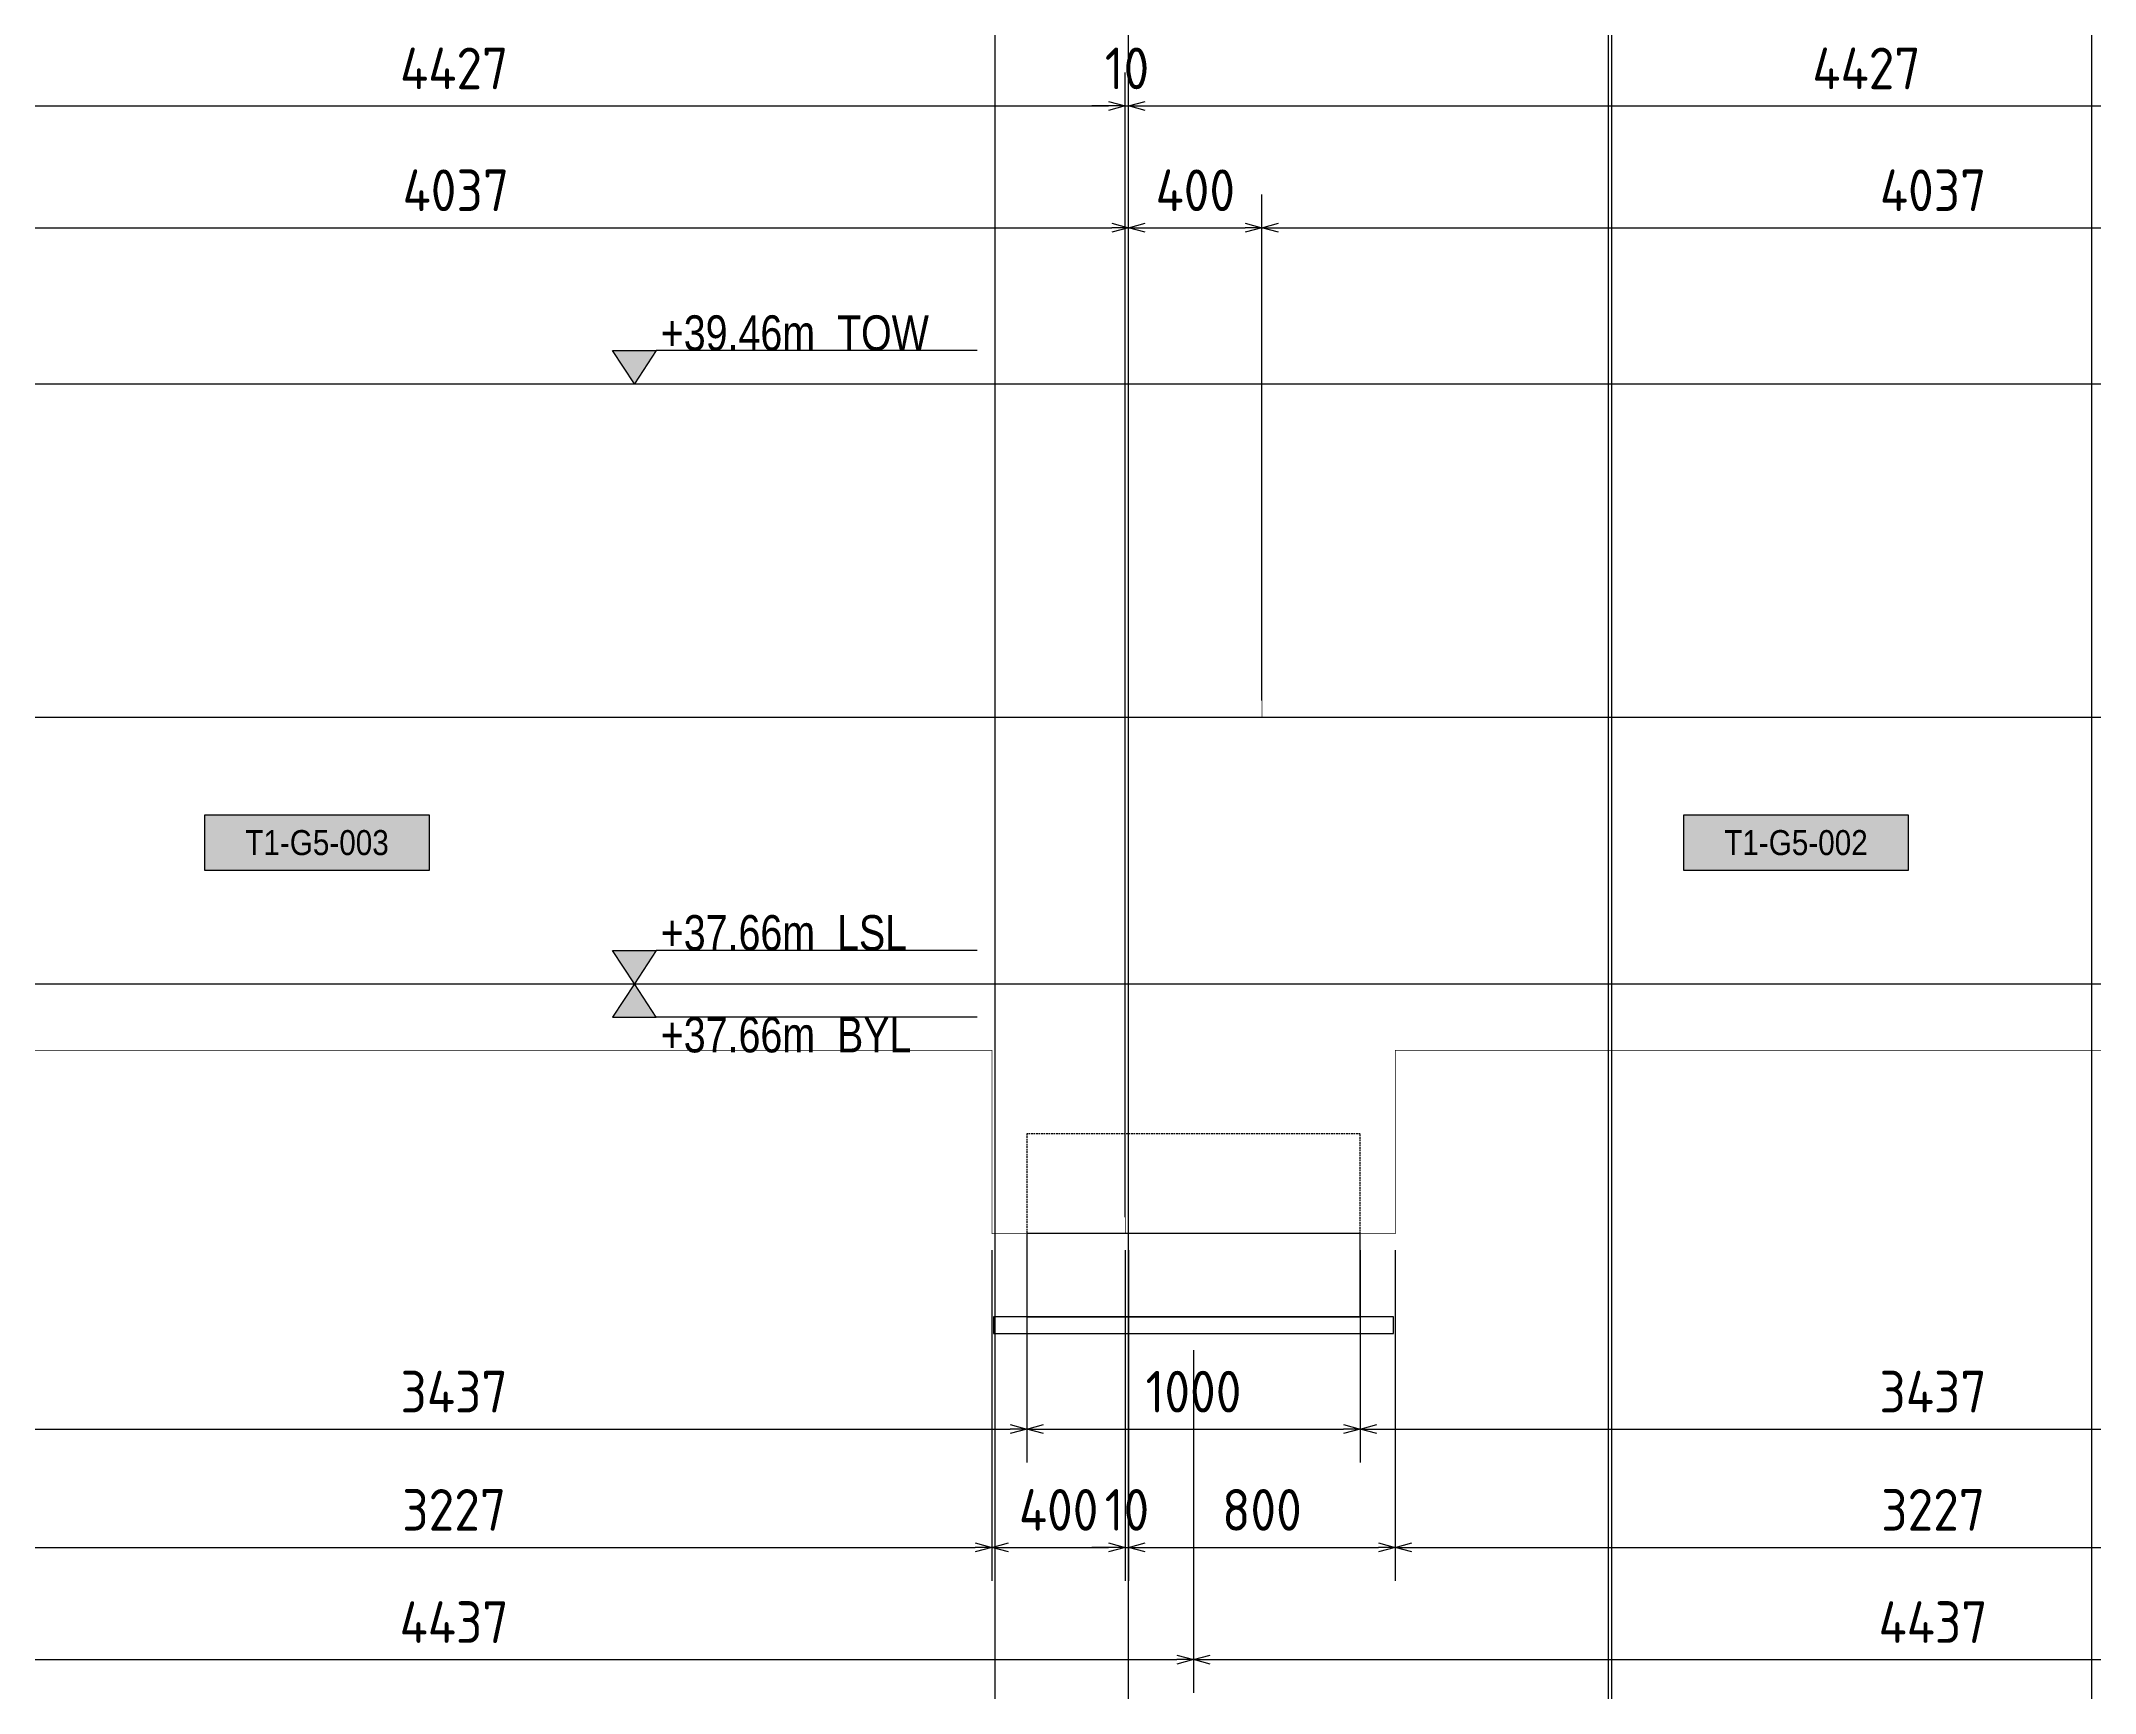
# Model space of a CAD drawing. Header units: centimetres. Extents: x -6122352 to 4157695, y -1694241 to 1947892.
# Drawn here: x 3307420 to 3313582, y 105240 to 110198 of the extents above; entities that cross this region are included whole.
import ezdxf
from ezdxf.enums import TextEntityAlignment as Align

# ---------------------------------------------------------------- set-up
doc = ezdxf.new("R2010")
doc.units = ezdxf.units.CM
doc.header["$MEASUREMENT"] = 0
doc.header["$PDMODE"] = 66
doc.header["$PDSIZE"] = 100
doc.linetypes.add('23585-XR-AR-END-SETTING OUT PLAN$0$HIDDEN', pattern=[0.375, 0.25, -0.125])
doc.linetypes.add('DASHED2', pattern=[0.375, 0.25, -0.125])
for name, color, linetype in [('@MI-TYPE-01', 30, 'Continuous'), ('JML-Dimension', 1, 'Continuous'), ('PANEL-TAGS', 7, 'Continuous'), ('SECTION', 130, 'Continuous')]:
    doc.layers.add(name, color=color, linetype=linetype)
doc.styles.add('PANELTAG_STYLE', font='arial.ttf')
doc.styles.add('Schueco-BEMSTIL', font='isocpeur.ttf', dxfattribs={"width": 0.9})
doc.styles.add('txt-Pisa-std', font='arial.ttf', dxfattribs={"width": 0.8})
doc.dimstyles.new('MI- JWC-TXT-2.5 MM', dxfattribs={"dimscale": 1.5, "dimtxt": 2.5, "dimasz": 1, "dimexe": 2, "dimexo": 1, "dimgap": 1, "dimtad": 1, "dimdec": 0, "dimdsep": 46, "dimtxsty": 'Schueco-BEMSTIL', "dimblk": 'OPEN30', "dimcen": 0, "dimdle": 2, "dimclrd": 140, "dimclre": 8, "dimclrt": 40, "dimadec": 0, "dimazin": 2, "dimtfac": 1, "dimtdec": 0, "dimtix": 1, "dimtmove": 2, "dimatfit": 3, "dimldrblk": 'OPEN', "dimfxl": 2, "dimlwd": -1, "dimlwe": -1, "dimarcsym": 0})

# ---------------------------------------------------------------- blocks, each defined once
blk = doc.blocks.new('_Open30')
at = {"color": 0, "linetype": 'ByBlock', "lineweight": -2}
for p, q in [((-1, 0.27), (0, 0)), ((0, 0), (-1, -0.27)), ((0, 0), (-1, 0))]:
    blk.add_line(p, q, dxfattribs=at)
blk = doc.blocks.new('*D3595')
at = {"layer": '@MI-TYPE-01', "color": 8, "transparency": 16777216}
for p, q in [((3306245.6, 109218.4), (3306245.6, 110103)), ((3310672.6, 106668.4), (3310672.6, 110103))]:
    blk.add_line(p, q, dxfattribs=at)
at = {"layer": '@MI-TYPE-01', "color": 140, "transparency": 16777216}
blk.add_line((3306295.6, 110003), (3310622.6, 110003), dxfattribs=at)
at = {"layer": 'Defpoints', "color": 0, "transparency": 16777216}
for p in [(3310672.6, 110003), (3306245.6, 109168.4), (3310672.6, 106618.4)]:
    blk.add_point(p, dxfattribs=at)
at = {"layer": '@MI-TYPE-01', "color": 140, "transparency": 16777216, "xscale": 50, "yscale": 50, "zscale": 50, "rotation": 180}
blk.add_blockref('_Open30', (3306245.6, 110003), dxfattribs=at)
at = {"layer": '@MI-TYPE-01', "color": 140, "transparency": 16777216, "xscale": 50, "yscale": 50, "zscale": 50}
blk.add_blockref('_Open30', (3310672.6, 110003), dxfattribs=at)
at = {"layer": '@MI-TYPE-01', "color": 40, "transparency": 16777216, "insert": (3308659.1, 110115.5), "char_height": 125, "attachment_point": 5, "style": 'Schueco-BEMSTIL'}
blk.add_mtext('4427', dxfattribs=at)
blk = doc.blocks.new('_Open')
at = {"color": 0, "linetype": 'ByBlock', "lineweight": -2}
for p, q in [((-1, 0.2), (0, 0)), ((-1, -0.2), (0, 0)), ((0, 0), (-1, 0))]:
    blk.add_line(p, q, dxfattribs=at)
blk = doc.blocks.new('*D3596')
at = {"layer": '@MI-TYPE-01', "color": 8, "transparency": 16777216}
for p, q in [((3310672.6, 106668.4), (3310672.6, 110103)), ((3310682.6, 109218.4), (3310682.6, 110103))]:
    blk.add_line(p, q, dxfattribs=at)
at = {"layer": '@MI-TYPE-01', "color": 140, "transparency": 16777216}
for p, q in [((3310622.6, 110003), (3310572.6, 110003)), ((3310672.6, 110003), (3310682.6, 110003)), ((3310732.6, 110003), (3310782.6, 110003))]:
    blk.add_line(p, q, dxfattribs=at)
at = {"layer": 'Defpoints', "color": 0, "transparency": 16777216}
for p in [(3310682.6, 110003), (3310682.6, 109168.4), (3310672.6, 106618.4)]:
    blk.add_point(p, dxfattribs=at)
at = {"layer": '@MI-TYPE-01', "color": 140, "transparency": 16777216, "xscale": 50, "yscale": 50, "zscale": 50}
blk.add_blockref('_Open30', (3310672.6, 110003), dxfattribs=at)
at = {"layer": '@MI-TYPE-01', "color": 140, "transparency": 16777216, "xscale": 50, "yscale": 50, "zscale": 50, "rotation": 180}
blk.add_blockref('_Open30', (3310682.6, 110003), dxfattribs=at)
at = {"layer": '@MI-TYPE-01', "color": 40, "transparency": 16777216, "insert": (3310677.6, 110115.5), "char_height": 125, "attachment_point": 5, "style": 'Schueco-BEMSTIL'}
blk.add_mtext('10', dxfattribs=at)
blk = doc.blocks.new('*D3597')
at = {"layer": '@MI-TYPE-01', "color": 8, "transparency": 16777216}
for p, q in [((3310682.6, 109218.4), (3310682.6, 110103)), ((3315109.6, 108218.4), (3315109.6, 110103))]:
    blk.add_line(p, q, dxfattribs=at)
at = {"layer": '@MI-TYPE-01', "color": 140, "transparency": 16777216}
blk.add_line((3310732.6, 110003), (3315059.6, 110003), dxfattribs=at)
at = {"layer": 'Defpoints', "color": 0, "transparency": 16777216}
for p in [(3315109.6, 110003), (3310682.6, 109168.4), (3315109.6, 108168.4)]:
    blk.add_point(p, dxfattribs=at)
at = {"layer": '@MI-TYPE-01', "color": 140, "transparency": 16777216, "xscale": 50, "yscale": 50, "zscale": 50, "rotation": 180}
blk.add_blockref('_Open30', (3310682.6, 110003), dxfattribs=at)
at = {"layer": '@MI-TYPE-01', "color": 140, "transparency": 16777216, "xscale": 50, "yscale": 50, "zscale": 50}
blk.add_blockref('_Open30', (3315109.6, 110003), dxfattribs=at)
at = {"layer": '@MI-TYPE-01', "color": 40, "transparency": 16777216, "insert": (3312896.1, 110115.5), "char_height": 125, "attachment_point": 5, "style": 'Schueco-BEMSTIL'}
blk.add_mtext('4427', dxfattribs=at)
blk = doc.blocks.new('*D3601')
at = {"layer": '@MI-TYPE-01', "color": 8, "transparency": 16777216}
for p, q in [((3306645.6, 108218.4), (3306645.6, 109737.2)), ((3310682.6, 108230.3), (3310682.6, 109737.2))]:
    blk.add_line(p, q, dxfattribs=at)
at = {"layer": '@MI-TYPE-01', "color": 140, "transparency": 16777216}
blk.add_line((3306695.6, 109637.2), (3310632.6, 109637.2), dxfattribs=at)
at = {"layer": 'Defpoints', "color": 0, "transparency": 16777216}
for p in [(3310682.6, 109637.2), (3306645.6, 108168.4), (3310682.6, 108180.3)]:
    blk.add_point(p, dxfattribs=at)
at = {"layer": '@MI-TYPE-01', "color": 140, "transparency": 16777216, "xscale": 50, "yscale": 50, "zscale": 50, "rotation": 180}
blk.add_blockref('_Open30', (3306645.6, 109637.2), dxfattribs=at)
at = {"layer": '@MI-TYPE-01', "color": 140, "transparency": 16777216, "xscale": 50, "yscale": 50, "zscale": 50}
blk.add_blockref('_Open30', (3310682.6, 109637.2), dxfattribs=at)
at = {"layer": '@MI-TYPE-01', "color": 40, "transparency": 16777216, "insert": (3308664.1, 109749.7), "char_height": 125, "attachment_point": 5, "style": 'Schueco-BEMSTIL'}
blk.add_mtext('4037', dxfattribs=at)
blk = doc.blocks.new('*D3602')
at = {"layer": '@MI-TYPE-01', "color": 8, "transparency": 16777216}
for p, q in [((3310682.6, 108218.4), (3310682.6, 109737.2)), ((3311082.6, 108218.4), (3311082.6, 109737.2))]:
    blk.add_line(p, q, dxfattribs=at)
at = {"layer": '@MI-TYPE-01', "color": 140, "transparency": 16777216}
blk.add_line((3310732.6, 109637.2), (3311032.6, 109637.2), dxfattribs=at)
at = {"layer": 'Defpoints', "color": 0, "transparency": 16777216}
for p in [(3311082.6, 109637.2), (3310682.6, 108168.4), (3311082.6, 108168.4)]:
    blk.add_point(p, dxfattribs=at)
at = {"layer": '@MI-TYPE-01', "color": 140, "transparency": 16777216, "xscale": 50, "yscale": 50, "zscale": 50, "rotation": 180}
blk.add_blockref('_Open30', (3310682.6, 109637.2), dxfattribs=at)
at = {"layer": '@MI-TYPE-01', "color": 140, "transparency": 16777216, "xscale": 50, "yscale": 50, "zscale": 50}
blk.add_blockref('_Open30', (3311082.6, 109637.2), dxfattribs=at)
at = {"layer": '@MI-TYPE-01', "color": 40, "transparency": 16777216, "insert": (3310882.6, 109749.7), "char_height": 125, "attachment_point": 5, "style": 'Schueco-BEMSTIL'}
blk.add_mtext('400', dxfattribs=at)
blk = doc.blocks.new('*D3603')
at = {"layer": '@MI-TYPE-01', "color": 8, "transparency": 16777216}
for p, q in [((3311082.6, 108218.4), (3311082.6, 109737.2)), ((3315119.6, 108218.4), (3315119.6, 109737.2))]:
    blk.add_line(p, q, dxfattribs=at)
at = {"layer": '@MI-TYPE-01', "color": 140, "transparency": 16777216}
blk.add_line((3311132.6, 109637.2), (3315069.6, 109637.2), dxfattribs=at)
at = {"layer": 'Defpoints', "color": 0, "transparency": 16777216}
for p in [(3315119.6, 109637.2), (3311082.6, 108168.4), (3315119.6, 108168.4)]:
    blk.add_point(p, dxfattribs=at)
at = {"layer": '@MI-TYPE-01', "color": 140, "transparency": 16777216, "xscale": 50, "yscale": 50, "zscale": 50, "rotation": 180}
blk.add_blockref('_Open30', (3311082.6, 109637.2), dxfattribs=at)
at = {"layer": '@MI-TYPE-01', "color": 140, "transparency": 16777216, "xscale": 50, "yscale": 50, "zscale": 50}
blk.add_blockref('_Open30', (3315119.6, 109637.2), dxfattribs=at)
at = {"layer": '@MI-TYPE-01', "color": 40, "transparency": 16777216, "insert": (3313096.1, 109749.7), "char_height": 125, "attachment_point": 5, "style": 'Schueco-BEMSTIL'}
blk.add_mtext('4037', dxfattribs=at)
blk = doc.blocks.new('T1-FOOTING ELEVATION')
at = {"color": 9}
blk.add_lwpolyline([(-600, -250), (600, -250), (600, -300), (-600, -300)], close=True, dxfattribs=at)
at = {"layer": '@MI-TYPE-01', "color": 114, "linetype": '23585-XR-AR-END-SETTING OUT PLAN$0$HIDDEN', "ltscale": 20, "true_color": 0x139b48}
blk.add_lwpolyline([(-500, 0), (-500, 300), (500, 300), (500, 0)], dxfattribs=at)
at = {"layer": '@MI-TYPE-01', "color": 114, "true_color": 0x139b48}
blk.add_lwpolyline([(-500, 0), (500, 0), (500, -250), (-500, -250)], close=True, dxfattribs=at)
blk = doc.blocks.new('*D3614')
at = {"layer": '@MI-TYPE-01', "color": 8, "transparency": 16777216}
for p, q in [((3307045.6, 106568.4), (3307045.6, 105577)), ((3310272.6, 106568.4), (3310272.6, 105577))]:
    blk.add_line(p, q, dxfattribs=at)
at = {"layer": '@MI-TYPE-01', "color": 140, "transparency": 16777216}
blk.add_line((3307095.6, 105677), (3310222.6, 105677), dxfattribs=at)
at = {"layer": 'Defpoints', "color": 0, "transparency": 16777216}
for p in [(3307045.6, 106618.4), (3310272.6, 106618.4), (3310272.6, 105677)]:
    blk.add_point(p, dxfattribs=at)
at = {"layer": '@MI-TYPE-01', "color": 140, "transparency": 16777216, "xscale": 50, "yscale": 50, "zscale": 50, "rotation": 180}
blk.add_blockref('_Open30', (3307045.6, 105677), dxfattribs=at)
at = {"layer": '@MI-TYPE-01', "color": 140, "transparency": 16777216, "xscale": 50, "yscale": 50, "zscale": 50}
blk.add_blockref('_Open30', (3310272.6, 105677), dxfattribs=at)
at = {"layer": '@MI-TYPE-01', "color": 40, "transparency": 16777216, "insert": (3308659.1, 105789.5), "char_height": 125, "attachment_point": 5, "style": 'Schueco-BEMSTIL'}
blk.add_mtext('3227', dxfattribs=at)
blk = doc.blocks.new('*D3615')
at = {"layer": '@MI-TYPE-01', "color": 8, "transparency": 16777216}
for p, q in [((3310272.6, 106568.4), (3310272.6, 105577)), ((3310672.6, 106568.4), (3310672.6, 105577))]:
    blk.add_line(p, q, dxfattribs=at)
at = {"layer": '@MI-TYPE-01', "color": 140, "transparency": 16777216}
blk.add_line((3310322.6, 105677), (3310622.6, 105677), dxfattribs=at)
at = {"layer": 'Defpoints', "color": 0, "transparency": 16777216}
for p in [(3310272.6, 106618.4), (3310672.6, 106618.4), (3310672.6, 105677)]:
    blk.add_point(p, dxfattribs=at)
at = {"layer": '@MI-TYPE-01', "color": 140, "transparency": 16777216, "xscale": 50, "yscale": 50, "zscale": 50, "rotation": 180}
blk.add_blockref('_Open30', (3310272.6, 105677), dxfattribs=at)
at = {"layer": '@MI-TYPE-01', "color": 140, "transparency": 16777216, "xscale": 50, "yscale": 50, "zscale": 50}
blk.add_blockref('_Open30', (3310672.6, 105677), dxfattribs=at)
at = {"layer": '@MI-TYPE-01', "color": 40, "transparency": 16777216, "insert": (3310472.6, 105789.5), "char_height": 125, "attachment_point": 5, "style": 'Schueco-BEMSTIL'}
blk.add_mtext('400', dxfattribs=at)
blk = doc.blocks.new('*D3616')
at = {"layer": '@MI-TYPE-01', "color": 8, "transparency": 16777216}
for p, q in [((3310672.6, 106568.4), (3310672.6, 105577)), ((3310682.6, 106568.4), (3310682.6, 105577))]:
    blk.add_line(p, q, dxfattribs=at)
at = {"layer": '@MI-TYPE-01', "color": 140, "transparency": 16777216}
for p, q in [((3310622.6, 105677), (3310572.6, 105677)), ((3310672.6, 105677), (3310682.6, 105677)), ((3310732.6, 105677), (3310782.6, 105677))]:
    blk.add_line(p, q, dxfattribs=at)
at = {"layer": 'Defpoints', "color": 0, "transparency": 16777216}
for p in [(3310672.6, 106618.4), (3310682.6, 106618.4), (3310682.6, 105677)]:
    blk.add_point(p, dxfattribs=at)
at = {"layer": '@MI-TYPE-01', "color": 140, "transparency": 16777216, "xscale": 50, "yscale": 50, "zscale": 50}
blk.add_blockref('_Open30', (3310672.6, 105677), dxfattribs=at)
at = {"layer": '@MI-TYPE-01', "color": 140, "transparency": 16777216, "xscale": 50, "yscale": 50, "zscale": 50, "rotation": 180}
blk.add_blockref('_Open30', (3310682.6, 105677), dxfattribs=at)
at = {"layer": '@MI-TYPE-01', "color": 40, "transparency": 16777216, "insert": (3310677.6, 105789.5), "char_height": 125, "attachment_point": 5, "style": 'Schueco-BEMSTIL'}
blk.add_mtext('10', dxfattribs=at)
blk = doc.blocks.new('*D3617')
at = {"layer": '@MI-TYPE-01', "color": 8, "transparency": 16777216}
for p, q in [((3310682.6, 106568.4), (3310682.6, 105577)), ((3311482.6, 106568.4), (3311482.6, 105577))]:
    blk.add_line(p, q, dxfattribs=at)
at = {"layer": '@MI-TYPE-01', "color": 140, "transparency": 16777216}
blk.add_line((3310732.6, 105677), (3311432.6, 105677), dxfattribs=at)
at = {"layer": 'Defpoints', "color": 0, "transparency": 16777216}
for p in [(3310682.6, 106618.4), (3311482.6, 106618.4), (3311482.6, 105677)]:
    blk.add_point(p, dxfattribs=at)
at = {"layer": '@MI-TYPE-01', "color": 140, "transparency": 16777216, "xscale": 50, "yscale": 50, "zscale": 50, "rotation": 180}
blk.add_blockref('_Open30', (3310682.6, 105677), dxfattribs=at)
at = {"layer": '@MI-TYPE-01', "color": 140, "transparency": 16777216, "xscale": 50, "yscale": 50, "zscale": 50}
blk.add_blockref('_Open30', (3311482.6, 105677), dxfattribs=at)
at = {"layer": '@MI-TYPE-01', "color": 40, "transparency": 16777216, "insert": (3311082.6, 105789.5), "char_height": 125, "attachment_point": 5, "style": 'Schueco-BEMSTIL'}
blk.add_mtext('800', dxfattribs=at)
blk = doc.blocks.new('*D3618')
at = {"layer": '@MI-TYPE-01', "color": 8, "transparency": 16777216}
for p, q in [((3311482.6, 106568.4), (3311482.6, 105577)), ((3314709.6, 106568.4), (3314709.6, 105577))]:
    blk.add_line(p, q, dxfattribs=at)
at = {"layer": '@MI-TYPE-01', "color": 140, "transparency": 16777216}
blk.add_line((3311532.6, 105677), (3314659.6, 105677), dxfattribs=at)
at = {"layer": 'Defpoints', "color": 0, "transparency": 16777216}
for p in [(3311482.6, 106618.4), (3314709.6, 106618.4), (3314709.6, 105677)]:
    blk.add_point(p, dxfattribs=at)
at = {"layer": '@MI-TYPE-01', "color": 140, "transparency": 16777216, "xscale": 50, "yscale": 50, "zscale": 50, "rotation": 180}
blk.add_blockref('_Open30', (3311482.6, 105677), dxfattribs=at)
at = {"layer": '@MI-TYPE-01', "color": 140, "transparency": 16777216, "xscale": 50, "yscale": 50, "zscale": 50}
blk.add_blockref('_Open30', (3314709.6, 105677), dxfattribs=at)
at = {"layer": '@MI-TYPE-01', "color": 40, "transparency": 16777216, "insert": (3313096.1, 105789.5), "char_height": 125, "attachment_point": 5, "style": 'Schueco-BEMSTIL'}
blk.add_mtext('3227', dxfattribs=at)
blk = doc.blocks.new('*D3627')
at = {"layer": '@MI-TYPE-01', "color": 8, "transparency": 16777216}
for p, q in [((3306940.3, 106568.4), (3306940.3, 105931.8)), ((3310377.3, 106568.4), (3310377.3, 105931.8))]:
    blk.add_line(p, q, dxfattribs=at)
at = {"layer": '@MI-TYPE-01', "color": 140, "transparency": 16777216}
blk.add_line((3306990.3, 106031.8), (3310327.3, 106031.8), dxfattribs=at)
at = {"layer": 'Defpoints', "color": 0, "transparency": 16777216}
for p in [(3306940.3, 106618.4), (3310377.3, 106618.4), (3310377.3, 106031.8)]:
    blk.add_point(p, dxfattribs=at)
at = {"layer": '@MI-TYPE-01', "color": 140, "transparency": 16777216, "xscale": 50, "yscale": 50, "zscale": 50, "rotation": 180}
blk.add_blockref('_Open30', (3306940.3, 106031.8), dxfattribs=at)
at = {"layer": '@MI-TYPE-01', "color": 140, "transparency": 16777216, "xscale": 50, "yscale": 50, "zscale": 50}
blk.add_blockref('_Open30', (3310377.3, 106031.8), dxfattribs=at)
at = {"layer": '@MI-TYPE-01', "color": 40, "transparency": 16777216, "insert": (3308658.8, 106144.3), "char_height": 125, "attachment_point": 5, "style": 'Schueco-BEMSTIL'}
blk.add_mtext('3437', dxfattribs=at)
blk = doc.blocks.new('*D3628')
at = {"layer": '@MI-TYPE-01', "color": 8, "transparency": 16777216}
for p, q in [((3310377.3, 106568.4), (3310377.3, 105931.8)), ((3311377.3, 106568.4), (3311377.3, 105931.8))]:
    blk.add_line(p, q, dxfattribs=at)
at = {"layer": '@MI-TYPE-01', "color": 140, "transparency": 16777216}
blk.add_line((3310427.3, 106031.8), (3311327.3, 106031.8), dxfattribs=at)
at = {"layer": 'Defpoints', "color": 0, "transparency": 16777216}
for p in [(3310377.3, 106618.4), (3311377.3, 106618.4), (3311377.3, 106031.8)]:
    blk.add_point(p, dxfattribs=at)
at = {"layer": '@MI-TYPE-01', "color": 140, "transparency": 16777216, "xscale": 50, "yscale": 50, "zscale": 50, "rotation": 180}
blk.add_blockref('_Open30', (3310377.3, 106031.8), dxfattribs=at)
at = {"layer": '@MI-TYPE-01', "color": 140, "transparency": 16777216, "xscale": 50, "yscale": 50, "zscale": 50}
blk.add_blockref('_Open30', (3311377.3, 106031.8), dxfattribs=at)
at = {"layer": '@MI-TYPE-01', "color": 40, "transparency": 16777216, "insert": (3310877.3, 106144.3), "char_height": 125, "attachment_point": 5, "style": 'Schueco-BEMSTIL'}
blk.add_mtext('1000', dxfattribs=at)
blk = doc.blocks.new('*D3629')
at = {"layer": '@MI-TYPE-01', "color": 8, "transparency": 16777216}
for p, q in [((3311377.3, 106568.4), (3311377.3, 105931.8)), ((3314814.3, 106568.4), (3314814.3, 105931.8))]:
    blk.add_line(p, q, dxfattribs=at)
at = {"layer": '@MI-TYPE-01', "color": 140, "transparency": 16777216}
blk.add_line((3311427.3, 106031.8), (3314764.3, 106031.8), dxfattribs=at)
at = {"layer": 'Defpoints', "color": 0, "transparency": 16777216}
for p in [(3311377.3, 106618.4), (3314814.3, 106618.4), (3314814.3, 106031.8)]:
    blk.add_point(p, dxfattribs=at)
at = {"layer": '@MI-TYPE-01', "color": 140, "transparency": 16777216, "xscale": 50, "yscale": 50, "zscale": 50, "rotation": 180}
blk.add_blockref('_Open30', (3311377.3, 106031.8), dxfattribs=at)
at = {"layer": '@MI-TYPE-01', "color": 140, "transparency": 16777216, "xscale": 50, "yscale": 50, "zscale": 50}
blk.add_blockref('_Open30', (3314814.3, 106031.8), dxfattribs=at)
at = {"layer": '@MI-TYPE-01', "color": 40, "transparency": 16777216, "insert": (3313095.8, 106144.3), "char_height": 125, "attachment_point": 5, "style": 'Schueco-BEMSTIL'}
blk.add_mtext('3437', dxfattribs=at)
blk = doc.blocks.new('*D3635')
at = {"layer": '@MI-TYPE-01', "color": 8, "transparency": 16777216}
for p, q in [((3306440.3, 106268.4), (3306440.3, 105240.1)), ((3310877.3, 106268.4), (3310877.3, 105240.1))]:
    blk.add_line(p, q, dxfattribs=at)
at = {"layer": '@MI-TYPE-01', "color": 140, "transparency": 16777216}
blk.add_line((3306490.3, 105340.1), (3310827.3, 105340.1), dxfattribs=at)
at = {"layer": 'Defpoints', "color": 0, "transparency": 16777216}
for p in [(3306440.3, 106318.4), (3310877.3, 106318.4), (3310877.3, 105340.1)]:
    blk.add_point(p, dxfattribs=at)
at = {"layer": '@MI-TYPE-01', "color": 140, "transparency": 16777216, "xscale": 50, "yscale": 50, "zscale": 50, "rotation": 180}
blk.add_blockref('_Open30', (3306440.3, 105340.1), dxfattribs=at)
at = {"layer": '@MI-TYPE-01', "color": 140, "transparency": 16777216, "xscale": 50, "yscale": 50, "zscale": 50}
blk.add_blockref('_Open30', (3310877.3, 105340.1), dxfattribs=at)
at = {"layer": '@MI-TYPE-01', "color": 40, "transparency": 16777216, "insert": (3308658.8, 105452.6), "char_height": 125, "attachment_point": 5, "style": 'Schueco-BEMSTIL'}
blk.add_mtext('4437', dxfattribs=at)
blk = doc.blocks.new('*D3636')
at = {"layer": '@MI-TYPE-01', "color": 8, "transparency": 16777216}
for p, q in [((3310877.3, 106268.4), (3310877.3, 105240.1)), ((3315314.3, 106268.4), (3315314.3, 105240.1))]:
    blk.add_line(p, q, dxfattribs=at)
at = {"layer": '@MI-TYPE-01', "color": 140, "transparency": 16777216}
blk.add_line((3310927.3, 105340.1), (3315264.3, 105340.1), dxfattribs=at)
at = {"layer": 'Defpoints', "color": 0, "transparency": 16777216}
for p in [(3310877.3, 106318.4), (3315314.3, 106318.4), (3315314.3, 105340.1)]:
    blk.add_point(p, dxfattribs=at)
at = {"layer": '@MI-TYPE-01', "color": 140, "transparency": 16777216, "xscale": 50, "yscale": 50, "zscale": 50, "rotation": 180}
blk.add_blockref('_Open30', (3310877.3, 105340.1), dxfattribs=at)
at = {"layer": '@MI-TYPE-01', "color": 140, "transparency": 16777216, "xscale": 50, "yscale": 50, "zscale": 50}
blk.add_blockref('_Open30', (3315314.3, 105340.1), dxfattribs=at)
at = {"layer": '@MI-TYPE-01', "color": 40, "transparency": 16777216, "insert": (3313095.8, 105452.6), "char_height": 125, "attachment_point": 5, "style": 'Schueco-BEMSTIL'}
blk.add_mtext('4437', dxfattribs=at)
blk = doc.blocks.new('PANELTAG')
at = {"layer": 'PANEL-TAGS', "color": 1}
blk.add_lwpolyline([(-13.5, -3.3), (13.5, -3.3), (13.5, 3.3), (-13.5, 3.3)], close=True, dxfattribs=at)
at = {"layer": 'PANEL-TAGS', "color": 40, "true_color": 0xffd700}
blk.add_solid([(-13.5, -3.3), (13.5, -3.3), (-13.5, 3.3), (13.5, 3.3)], dxfattribs=at)
at = {"layer": 'PANEL-TAGS', "color": 5, "style": 'PANELTAG_STYLE', "width": 0.85}
blk.add_attdef('TAGNO', text='', height=3, dxfattribs=at).set_placement((0, 0), align=Align.MIDDLE)
blk = doc.blocks.new('*U1106')
at = {"layer": 'JML-Dimension'}
h = blk.add_hatch(color=10, dxfattribs=at)
h.dxf.hatch_style = 1
h.paths.add_polyline_path([(0, 0), (-1.54, 2.37), (1.54, 2.37)])
blk.add_line((24.31, 2.37), (1.54, 2.37), dxfattribs=at)
blk.add_lwpolyline([(0, 0), (-1.54, 2.37), (1.54, 2.37), (0, 0)], dxfattribs=at)
at = {"color": 5, "style": 'txt-Pisa-std', "width": 0.8}
blk.add_attdef('+0.0', text='', height=2.5, dxfattribs=at).set_placement((1.87, 2.37), align=Align.BOTTOM_LEFT)

msp = doc.modelspace()

# ---------------------------------------------------------------- linework, layer by layer
at = {"color": 160, "linetype": 'DASHED2', "ltscale": 5}
for points in [[(3301157.27139, 109168.39467), (3319752.15184, 109168.39467)], [(3301157.27139, 108168.39467), (3325870.8031, 108168.39467)], [(3301157.27139, 107368.39467), (3325870.8031, 107368.39467)]]:
    msp.add_lwpolyline(points, dxfattribs=at)
at = {"layer": '@MI-TYPE-01', "color": 8}
for p in [(3310281.84683, 66900.55936), (3310681.84682, 66900.48846), (3312122.06028, 66900.20124), (3312132.06217, 66903.03596), (3313572.33455, 66900.47028)]:
    msp.add_xline(p, (0, 1), dxfattribs=at)
at = {"layer": '@MI-TYPE-01', "const_width": 2.5}
for points in [[(3306245.62158, 106618.39467), (3306245.62158, 108168.39467), (3306245.62158, 109168.39467), (3306645.62158, 109168.39467), (3306645.62158, 108168.39467), (3310672.62158, 108168.39467), (3310672.62158, 106618.39467), (3310272.62158, 106618.39467), (3310272.62158, 107168.39467), (3307045.62158, 107168.39467), (3307045.62158, 106618.39467), (3306245.62158, 106618.39467)], [(3310682.62158, 106618.39467), (3310682.62158, 108168.39467), (3310682.62158, 109168.39467), (3311082.62158, 109168.39467), (3311082.62158, 108168.39467), (3315109.62158, 108168.39467), (3315109.62158, 106618.39467), (3314709.62158, 106618.39467), (3314709.62158, 107168.39467), (3311482.62158, 107168.39467), (3311482.62158, 106618.39467), (3310682.62158, 106618.39467)]]:
    msp.add_lwpolyline(points, dxfattribs=at)

# ---------------------------------------------------------------- block references
at = {"layer": '@MI-TYPE-01', "color": 30, "xscale": -1}
msp.add_blockref('T1-FOOTING ELEVATION', (3310877.28892, 106618.39467), dxfattribs=at)
at = {"layer": 'PANEL-TAGS'}
ref = msp.add_blockref('PANELTAG', (3308247.64537, 107792.06744), dxfattribs=dict(at, xscale=25, yscale=25, zscale=25))
ref.add_attrib('TAGNO', 'T1-G5-003', dxfattribs={"color": 5, "height": 75, "style": 'PANELTAG_STYLE', "width": 0.85}).set_placement((3308247.64537, 107792.06744), align=Align.MIDDLE_CENTER)
ref = msp.add_blockref('PANELTAG', (3312684.64537, 107792.06744), dxfattribs=dict(at, xscale=25, yscale=25, zscale=25))
ref.add_attrib('TAGNO', 'T1-G5-002', dxfattribs={"color": 5, "height": 75, "style": 'PANELTAG_STYLE', "width": 0.85}).set_placement((3312684.64537, 107792.06744), align=Align.MIDDLE_CENTER)
at = {"layer": 'SECTION', "color": 6}
ref = msp.add_blockref('*U1106', (3309199.70984, 109168.39467), dxfattribs=dict(at, xscale=42.30147098076819, yscale=42.30147098076819, zscale=42.30147098076819))
ref.add_attrib('+0.0', '+39.46m  TOW', (3309278.83849, 109268.65173), dxfattribs={"layer": 'JML-Dimension', "color": 5, "height": 105.7536775, "style": 'txt-Pisa-std', "width": 0.8})
ref = msp.add_blockref('*U1106', (3309199.70984, 107368.39467), dxfattribs=dict(at, xscale=42.30147098076819, yscale=42.30147098076819, zscale=42.30147098076819))
ref.add_attrib('+0.0', '+37.66m  LSL', (3309278.83849, 107468.65173), dxfattribs={"layer": 'JML-Dimension', "color": 5, "height": 105.7536775, "style": 'txt-Pisa-std', "width": 0.8})
ref = msp.add_blockref('*U1106', (3309199.70984, 107368.39467), dxfattribs=dict(at, xscale=-42.30147098076819, yscale=42.30147098076819, zscale=42.30147098076819, rotation=180))
ref.add_attrib('+0.0', '+37.66m  BYL', (3309278.83849, 107162.45606), dxfattribs={"layer": 'JML-Dimension', "color": 5, "height": 105.7536775, "style": 'txt-Pisa-std', "width": 0.8})

# ---------------------------------------------------------------- dimensions: what is measured, and where the dimension line sits
at = {"layer": '@MI-TYPE-01'}
for base, p1, p2, picture, middle in [((3310672.62158, 110003.0063), (3306245.62158, 109168.39467), (3310672.62158, 106618.39467), '*D3595', (3308659.12158, 110003.0063)), ((3310682.62158, 110003.0063), (3310672.62158, 106618.39467), (3310682.62158, 109168.39467), '*D3596', (3310677.62158, 110003.0063)), ((3315109.62158, 110003.0063), (3310682.62158, 109168.39467), (3315109.62158, 108168.39467), '*D3597', (3312896.12158, 110003.0063)), ((3310682.62158, 109637.19545), (3306645.62158, 108168.39467), (3310682.62158, 108180.31351), '*D3601', (3308664.12158, 109637.19545)), ((3311082.62158, 109637.19545), (3310682.62158, 108168.39467), (3311082.62158, 108168.39467), '*D3602', (3310882.62158, 109637.19545)), ((3315119.62158, 109637.19545), (3311082.62158, 108168.39467), (3315119.62158, 108168.39467), '*D3603', (3313096.12158, 109637.19545))]:
    dim = msp.add_linear_dim(base=base, p1=p1, p2=p2, dimstyle='MI- JWC-TXT-2.5 MM', dxfattribs=at)
    dim.commit()
    dim.dimension.update_dxf_attribs({"geometry": picture, "text_midpoint": middle, "dimtype": 160})
for base, p1, p2, picture, middle in [((3310377.28892, 106031.79853), (3306940.28892, 106618.39467), (3310377.28892, 106618.39467), '*D3627', (3308658.78892, 106144.29853)), ((3310272.62158, 105676.96327), (3307045.62158, 106618.39467), (3310272.62158, 106618.39467), '*D3614', (3308659.12158, 105789.46327)), ((3310672.62158, 105676.96327), (3310272.62158, 106618.39467), (3310672.62158, 106618.39467), '*D3615', (3310472.62158, 105789.46327)), ((3311377.28892, 106031.79853), (3310377.28892, 106618.39467), (3311377.28892, 106618.39467), '*D3628', (3310877.28892, 106144.29853)), ((3310682.62158, 105676.96327), (3310672.62158, 106618.39467), (3310682.62158, 106618.39467), '*D3616', (3310677.62158, 105789.46327)), ((3311482.62158, 105676.96327), (3310682.62158, 106618.39467), (3311482.62158, 106618.39467), '*D3617', (3311082.62158, 105789.46327)), ((3314814.28892, 106031.79853), (3311377.28892, 106618.39467), (3314814.28892, 106618.39467), '*D3629', (3313095.78892, 106144.29853)), ((3314709.62158, 105676.96327), (3311482.62158, 106618.39467), (3314709.62158, 106618.39467), '*D3618', (3313096.12158, 105789.46327)), ((3310877.28892, 105340.06815), (3306440.28892, 106318.39467), (3310877.28892, 106318.39467), '*D3635', (3308658.78892, 105452.56815)), ((3315314.28892, 105340.06815), (3310877.28892, 106318.39467), (3315314.28892, 106318.39467), '*D3636', (3313095.78892, 105452.56815))]:
    dim = msp.add_linear_dim(base=base, p1=p1, p2=p2, dimstyle='MI- JWC-TXT-2.5 MM', dxfattribs=at)
    dim.commit()
    dim.dimension.update_dxf_attribs({"geometry": picture, "text_midpoint": middle})

doc.saveas('drawing.dxf')
